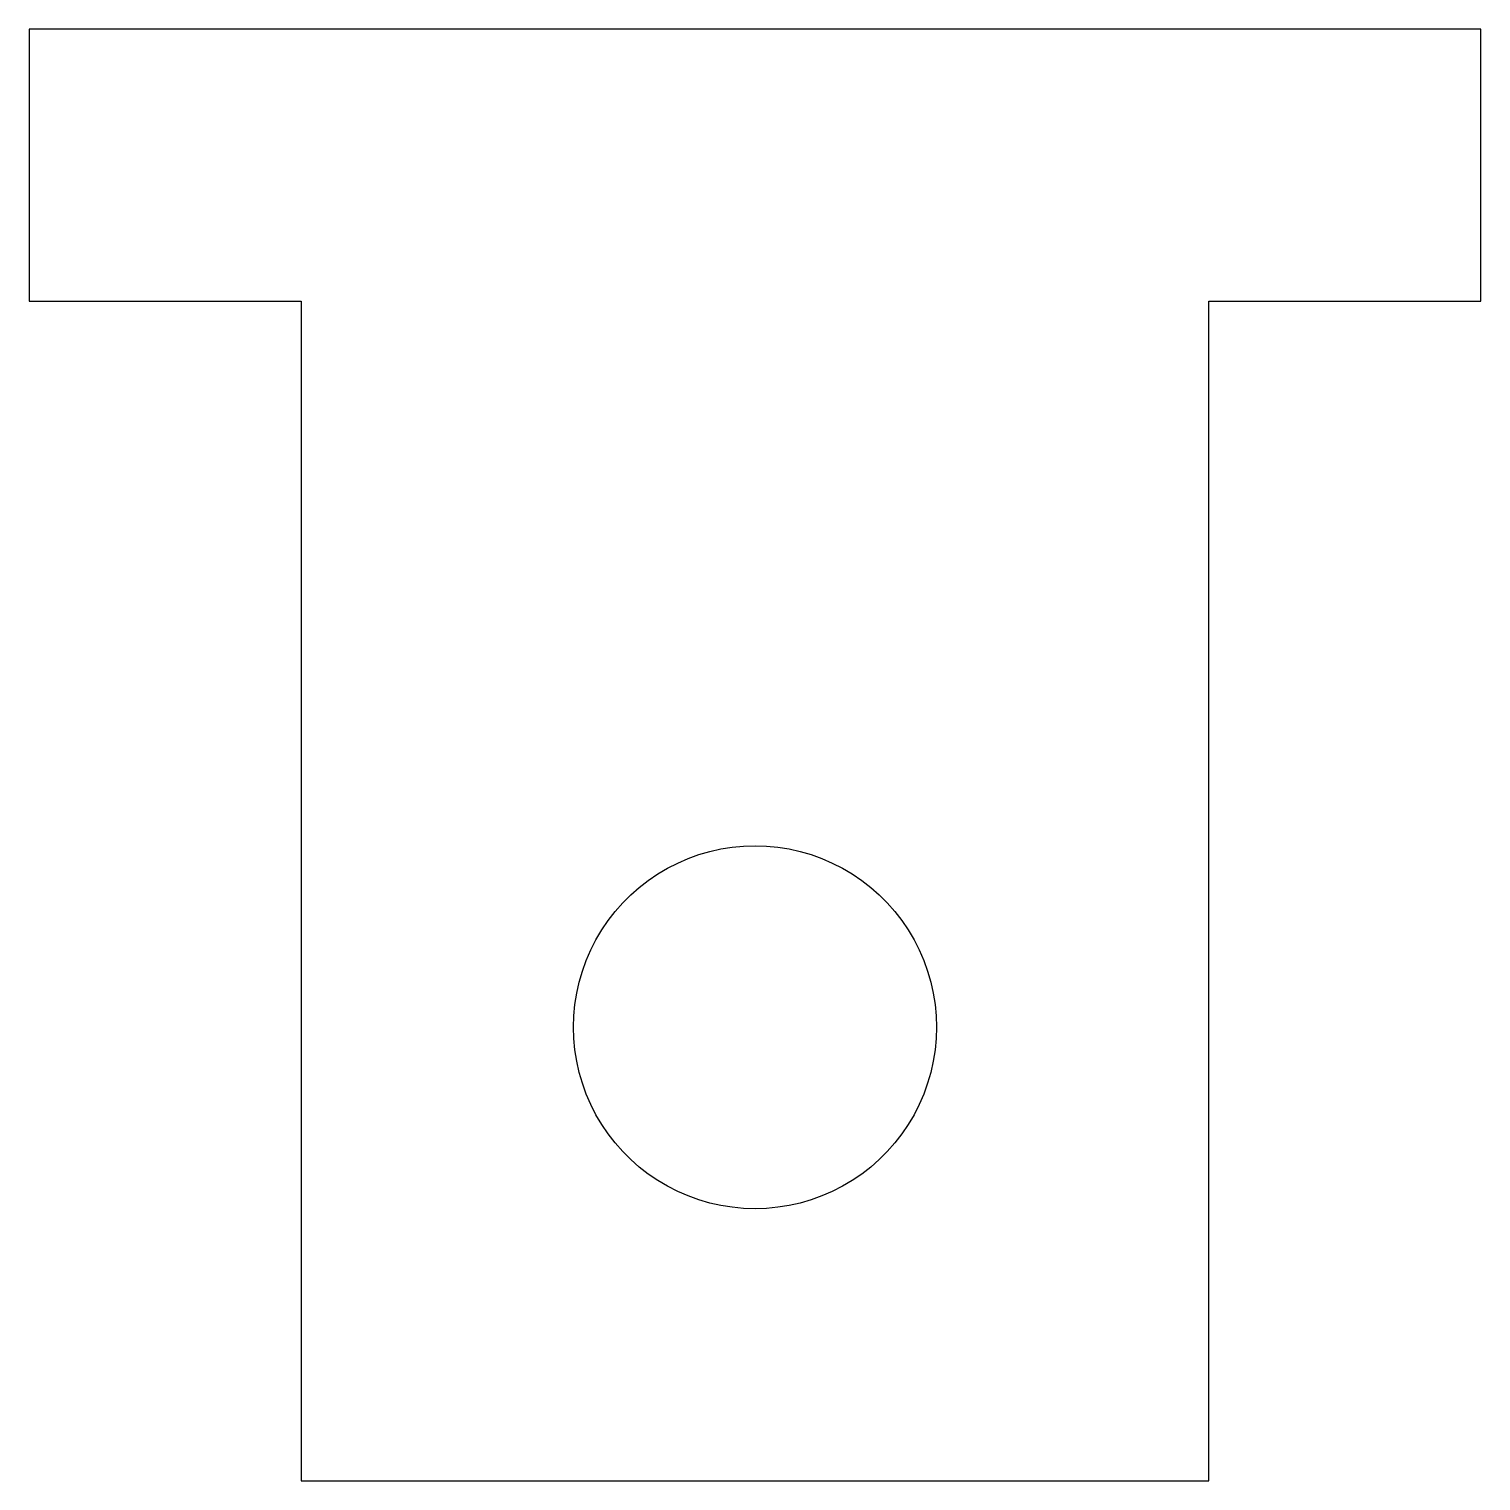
# Model space of a CAD drawing. Header units: metres. Extents: x -16 to 16, y -10 to 22.
import ezdxf

# ---------------------------------------------------------------- set-up
doc = ezdxf.new("R2010")
doc.units = ezdxf.units.M

msp = doc.modelspace()

# ---------------------------------------------------------------- linework, layer by layer
for p, q in [((16, 22), (-16, 22)), ((-16, 22), (-16, 16)), ((16, 16), (16, 22)), ((-16, 16), (-10, 16)), ((-10, 16), (-10, -10)), ((10, -10), (10, 16)), ((10, 16), (16, 16)), ((-1.23605, 3.80421), (-0.994751, 3.87433)), ((-0.994751, 3.87433), (-0.749512, 3.92914)), ((-0.749512, 3.92914), (-0.501328, 3.96844)), ((-0.501328, 3.96844), (-0.25116, 3.9921)), ((-0.25116, 3.9921), (0, 4)), ((0, 4), (0.25116, 3.9921)), ((0.25116, 3.9921), (0.501328, 3.96844)), ((0.501328, 3.96844), (0.749512, 3.92914)), ((0.749512, 3.92914), (0.994751, 3.87433)), ((0.994751, 3.87433), (1.23605, 3.80421)), ((-1.927, 3.50522), (-1.70311, 3.61929)), ((-1.70311, 3.61929), (-1.47249, 3.7191)), ((-1.47249, 3.7191), (-1.23605, 3.80421)), ((1.23605, 3.80421), (1.47249, 3.7191)), ((1.47249, 3.7191), (1.70311, 3.61929)), ((1.70311, 3.61929), (1.927, 3.50522)), ((-2.54968, 3.08205), (-2.35114, 3.23605)), ((-2.35114, 3.23605), (-2.1433, 3.3773)), ((-2.1433, 3.3773), (-1.927, 3.50522)), ((1.927, 3.50522), (2.1433, 3.3773)), ((2.1433, 3.3773), (2.35114, 3.23605)), ((2.35114, 3.23605), (2.54968, 3.08205)), ((-2.91586, 2.73817), (-2.73817, 2.91586)), ((-2.73817, 2.91586), (-2.54968, 3.08205)), ((2.54968, 3.08205), (2.73817, 2.91586)), ((2.73817, 2.91586), (2.91586, 2.73817)), ((-3.08205, 2.54968), (-2.91586, 2.73817)), ((2.91586, 2.73817), (3.08205, 2.54968)), ((-3.3773, 2.1433), (-3.23605, 2.35114)), ((-3.23605, 2.35114), (-3.08205, 2.54968)), ((3.08205, 2.54968), (3.23605, 2.35114)), ((3.23605, 2.35114), (3.3773, 2.1433)), ((-3.61929, 1.70311), (-3.50522, 1.927)), ((-3.50522, 1.927), (-3.3773, 2.1433)), ((3.3773, 2.1433), (3.50522, 1.927)), ((3.50522, 1.927), (3.61929, 1.70311)), ((-3.7191, 1.47249), (-3.61929, 1.70311)), ((3.61929, 1.70311), (3.7191, 1.47249)), ((-3.80421, 1.23605), (-3.7191, 1.47249)), ((3.7191, 1.47249), (3.80421, 1.23605)), ((-3.92914, 0.749512), (-3.87433, 0.994751)), ((-3.87433, 0.994751), (-3.80421, 1.23605)), ((3.80421, 1.23605), (3.87433, 0.994751)), ((3.87433, 0.994751), (3.92914, 0.749512)), ((-3.96844, 0.501328), (-3.92914, 0.749512)), ((3.92914, 0.749512), (3.96844, 0.501328)), ((-3.9921, 0.25116), (-3.96844, 0.501328)), ((3.96844, 0.501328), (3.9921, 0.25116)), ((-4, 0), (-3.9921, 0.25116)), ((-3.9921, -0.25116), (-4, 0)), ((3.9921, 0.25116), (4, 0)), ((4, 0), (3.9921, -0.25116)), ((-3.96844, -0.501328), (-3.9921, -0.25116)), ((3.9921, -0.25116), (3.96844, -0.501328)), ((-3.92914, -0.749512), (-3.96844, -0.501328)), ((3.96844, -0.501328), (3.92914, -0.749512)), ((-3.87433, -0.994751), (-3.92914, -0.749512)), ((3.92914, -0.749512), (3.87433, -0.994751)), ((-3.80421, -1.23605), (-3.87433, -0.994751)), ((-3.7191, -1.47249), (-3.80421, -1.23605)), ((3.80421, -1.23605), (3.7191, -1.47249)), ((3.87433, -0.994751), (3.80421, -1.23605)), ((-3.61929, -1.70311), (-3.7191, -1.47249)), ((3.7191, -1.47249), (3.61929, -1.70311)), ((-3.50522, -1.927), (-3.61929, -1.70311)), ((3.61929, -1.70311), (3.50522, -1.927)), ((-3.3773, -2.1433), (-3.50522, -1.927)), ((-3.23605, -2.35114), (-3.3773, -2.1433)), ((3.3773, -2.1433), (3.23605, -2.35114)), ((3.50522, -1.927), (3.3773, -2.1433)), ((-3.08205, -2.54968), (-3.23605, -2.35114)), ((-2.91586, -2.73817), (-3.08205, -2.54968)), ((3.08205, -2.54968), (2.91586, -2.73817)), ((3.23605, -2.35114), (3.08205, -2.54968)), ((-2.73817, -2.91586), (-2.91586, -2.73817)), ((2.91586, -2.73817), (2.73817, -2.91586)), ((-2.54968, -3.08205), (-2.73817, -2.91586)), ((-2.35114, -3.23605), (-2.54968, -3.08205)), ((2.54968, -3.08205), (2.35114, -3.23605)), ((2.73817, -2.91586), (2.54968, -3.08205)), ((-2.1433, -3.3773), (-2.35114, -3.23605)), ((-1.927, -3.50522), (-2.1433, -3.3773)), ((-1.70311, -3.61929), (-1.927, -3.50522)), ((1.927, -3.50522), (1.70311, -3.61929)), ((2.1433, -3.3773), (1.927, -3.50522)), ((2.35114, -3.23605), (2.1433, -3.3773)), ((-1.47249, -3.7191), (-1.70311, -3.61929)), ((-1.23605, -3.80421), (-1.47249, -3.7191)), ((-0.994751, -3.87433), (-1.23605, -3.80421)), ((1.23605, -3.80421), (0.994751, -3.87433)), ((1.47249, -3.7191), (1.23605, -3.80421)), ((1.70311, -3.61929), (1.47249, -3.7191)), ((-0.749512, -3.92914), (-0.994751, -3.87433)), ((-0.501328, -3.96844), (-0.749512, -3.92914)), ((-0.25116, -3.9921), (-0.501328, -3.96844)), ((0, -4), (-0.25116, -3.9921)), ((0.25116, -3.9921), (0, -4)), ((0.501328, -3.96844), (0.25116, -3.9921)), ((0.749512, -3.92914), (0.501328, -3.96844)), ((0.994751, -3.87433), (0.749512, -3.92914)), ((-10, -10), (10, -10))]:
    msp.add_line(p, q)

doc.saveas('drawing.dxf')
